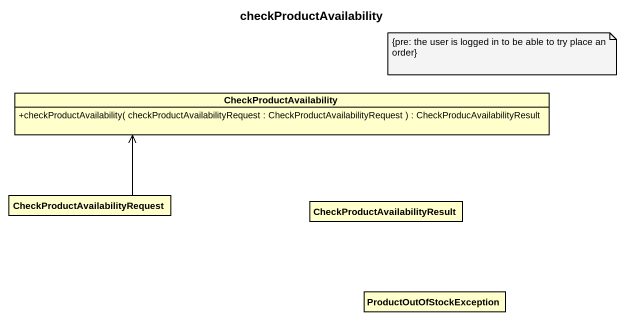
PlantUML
@startuml
title checkProductAvailability
hide circle
hide empty members
skinparam classAttributeIconSize 0
class CheckProductAvailability {
  +checkProductAvailability( checkProductAvailabilityRequest : CheckProductAvailabilityRequest ) : CheckProducAvailabilityResult
}
class "CheckProductAvailabilityRequest" as CheckProductAvailabilityRequ
class "CheckProductAvailabilityResult" as CheckProductAvailabilityResu
class ProductOutOfStockException
CheckProductAvailabilityRequ -right-> CheckProductAvailability
note as N1
  {pre: the user is logged in to be able to try place an order}
end note
@enduml
